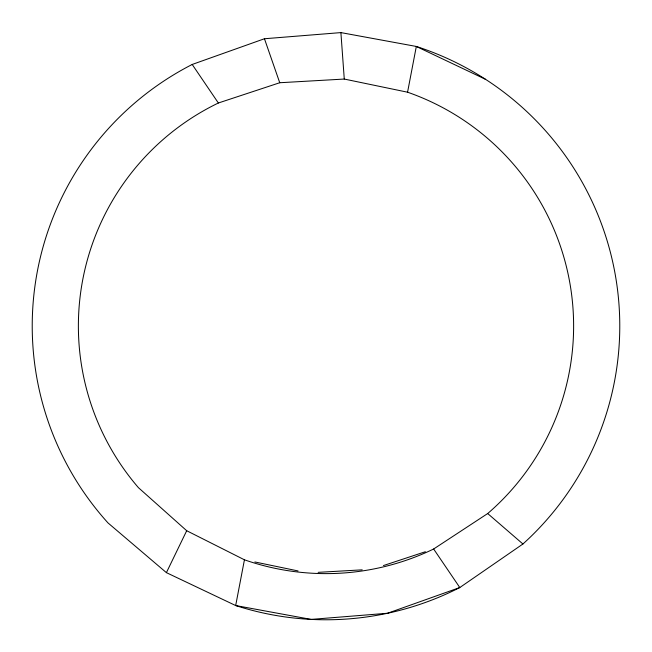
<?xml version="1.0" encoding="UTF-8"?>
<svg xmlns="http://www.w3.org/2000/svg" width="652" height="652" viewBox="0 0 652 652"><rect width="100%" height="100%" fill="white"/><g stroke="black" fill="none" stroke-linecap="round" stroke-linejoin="round"><path stroke-width="0.98" d="M244.435 559.799L235.674 605.545L311.102 619.4L387.549 613.255L459.799 587.542L522.928 543.996A293.775 293.775 0 0 0 416.326 46.455L340.898 32.6L264.451 38.745L192.201 64.458A293.775 293.775 0 0 0 108.004 522.928L166.399 572.643L235.674 605.545A293.775 293.775 0 0 0 459.799 587.542L433.645 549A247.621 247.621 0 0 1 244.435 559.799L186.7 530.728L138.46 487.696A247.621 247.621 0 0 1 218.355 103L192.201 64.458M522.928 543.996L487.696 513.54A247.621 247.621 0 0 0 407.565 92.201L416.326 46.455L485.601 79.357M166.399 572.643L186.7 530.728M433.645 549L487.696 513.54M218.355 103L279.741 82.739L344.272 79.055L407.565 92.201M383.466 565.561L425.365 551.731M318.143 572.35L362.194 569.84M254.867 561.967L298.062 570.94M264.451 38.745L279.741 82.739M340.898 32.6L344.272 79.055"/></g></svg>
